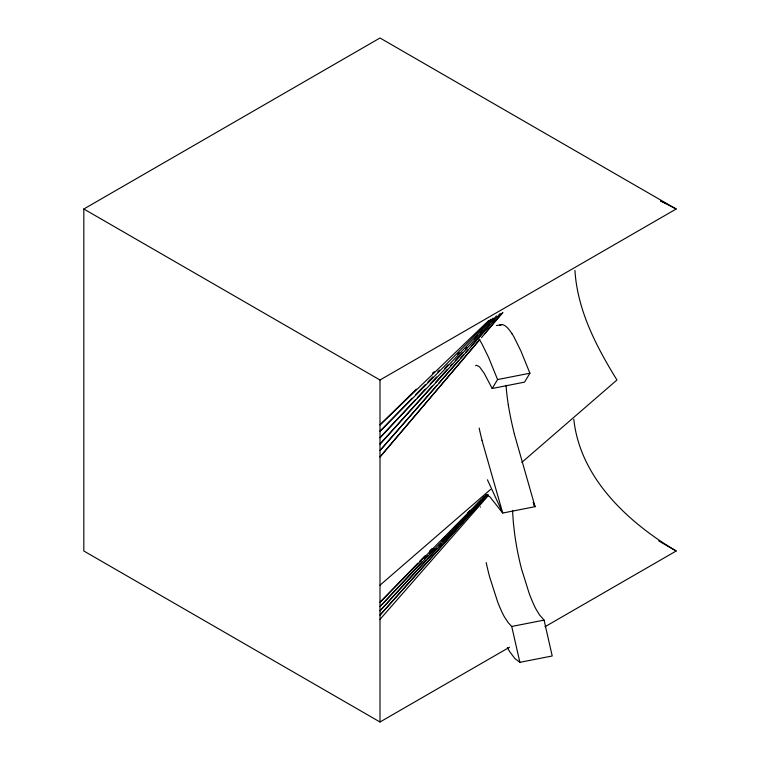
<?xml version="1.0" encoding="UTF-8"?>
<svg xmlns="http://www.w3.org/2000/svg" width="760" height="760" viewBox="0 0 760 760"><rect width="100%" height="100%" fill="white"/><g stroke="black" fill="none" stroke-linecap="round" stroke-linejoin="round"><path stroke-width="1.14" d="M475.646 365.759A32.955 5.928 78.9 0 1 476.453 365.284L478.999 366.51A79.448 14.288 78.9 0 1 479.921 367.346L484.224 373.34L492.167 388.493L497.581 379.563L529.919 373.217L520.961 351.139L514.283 337.535A119.215 21.441 78.9 0 0 512.069 333.83M529.919 373.217L524.514 382.147L492.167 388.493M479.142 340.242L380 456.95L479.902 339.492M484.519 333.916L502.198 313.101M481.431 337.687L502.949 312.388M436.905 385.31L380 450.537L500.251 313.424M438.463 383.524L458.726 360.297M460.294 358.511L463.41 354.939M465.747 352.26L468.084 349.581M471.2 345.999L489.915 324.558M492.252 321.879L494.589 319.2M380 619.4L488.309 495.606M458.822 526.68L380 615.125L488.119 494.351M460.398 524.913L463.552 521.379M465.13 519.612L477.745 505.457M479.322 503.69L483.265 499.272M485.63 496.612L487.198 494.845L490.038 497.011L502.721 513.038L535.068 506.683L514.302 433.922M432.278 386.033L380 444.125L496.461 315.923M435.442 382.517L447.327 369.312M450.49 365.788L452.077 364.03M455.24 360.506L462.374 352.592M465.538 349.068L467.124 347.31M474.249 339.387L477.423 335.863M480.586 332.348L482.173 330.581M426.303 560.082L380 610.85L486.903 494.656M427.899 558.334L436.677 548.701M439.071 546.079L441.465 543.457M443.061 541.7L452.647 531.202M459.03 524.2L463.02 519.821M464.616 518.073L467.808 514.567M475 506.692L478.99 502.312M482.182 498.817L483.778 497.059M415.596 399.532L380 437.712L493.069 318.136M417.221 397.793L425.305 389.12M430.16 383.914L436.639 376.969M444.733 368.296L447.963 364.819M457.672 354.407L459.296 352.678M422.113 561.649L380 606.575L486.21 494.75L487.274 494.874M424.545 559.056L427.785 555.598M429.409 553.869L434.264 548.692M441.56 540.911L445.607 536.589M453.71 527.953L457.757 523.63M467.476 513.266L469.908 510.672M417.867 563.179L380 602.3L481.46 499.292M419.51 561.478L425.277 555.531M429.39 551.275L431.86 548.72M412.176 398.164L380 431.3L490.922 319.209M415.483 394.763L425.381 384.57M427.851 382.014L432.801 376.922M437.76 371.82L439.403 370.12M416.375 389.11L380 424.887L488.794 320.454M432.449 373.312L434.14 371.64M380 585.2L490.637 489.392M521.806 462.394L616.949 380C596.41 346.665 577.325 310.232 574.95 270.398M499.519 325.337L502.008 324.615M83.819 209L380 38L676.181 209L380 380L83.819 209L83.819 551L380 722L509.58 647.188M544.996 626.734L676.181 551C628.007 522.357 580.061 478.021 573.8 419.254M496.508 325.555L501.134 324.653M486.191 562.6A57.047 10.26 78.9 0 0 489.687 577.106L497.61 601.797A106.941 19.238 78.9 0 0 500.403 608.627L501.638 611.401A78.66 14.146 78.9 0 0 504.279 616.635L508.183 622.611L511.727 626.468L544.075 620.112L552.216 655.984L519.878 662.331L514.833 658.502L509.798 651.795A118.379 21.29 78.9 0 1 507.395 647.644M665.484 203.214L660.535 200.934L676.181 209M658.758 540.939L676.181 551M544.075 620.112L539.467 614.84L535.762 608.684A78.527 14.126 78.9 0 1 533.986 605.055L532.75 602.281A105.317 18.943 78.9 0 1 529.311 593.797L521.588 569.145A56.753 10.203 78.9 0 1 517.75 552.453A53.447 9.614 78.9 0 1 515.119 537.272A54.302 9.766 78.9 0 1 514.653 533.938L513.656 525.369A74.689 13.433 78.9 0 1 512.762 513.893L512.611 510.378M533.862 505.029L535.068 506.683L533.092 502.398M487.445 479.816L502.721 513.038L481.954 440.277M497.581 379.563L488.613 357.494L481.945 343.89A119.215 21.441 78.9 0 0 479.731 340.185A123.168 22.154 78.9 0 0 478.315 338.124M511.727 626.468L519.878 662.331M506.065 385.301L506.16 386.764A42.332 7.619 78.9 0 0 506.531 391.134L506.825 393.917A50.91 9.158 78.9 0 0 508.345 404.994M380 380L380 722M480.367 507.195A63.935 11.504 78.9 0 1 480.396 506.92M514.33 433.827A66.443 11.951 78.9 0 1 508.297 404.966M481.992 440.183A66.443 11.951 78.9 0 1 479.151 428.051M501.999 324.577A123.168 22.154 78.9 0 1 512.078 333.887"/></g></svg>
